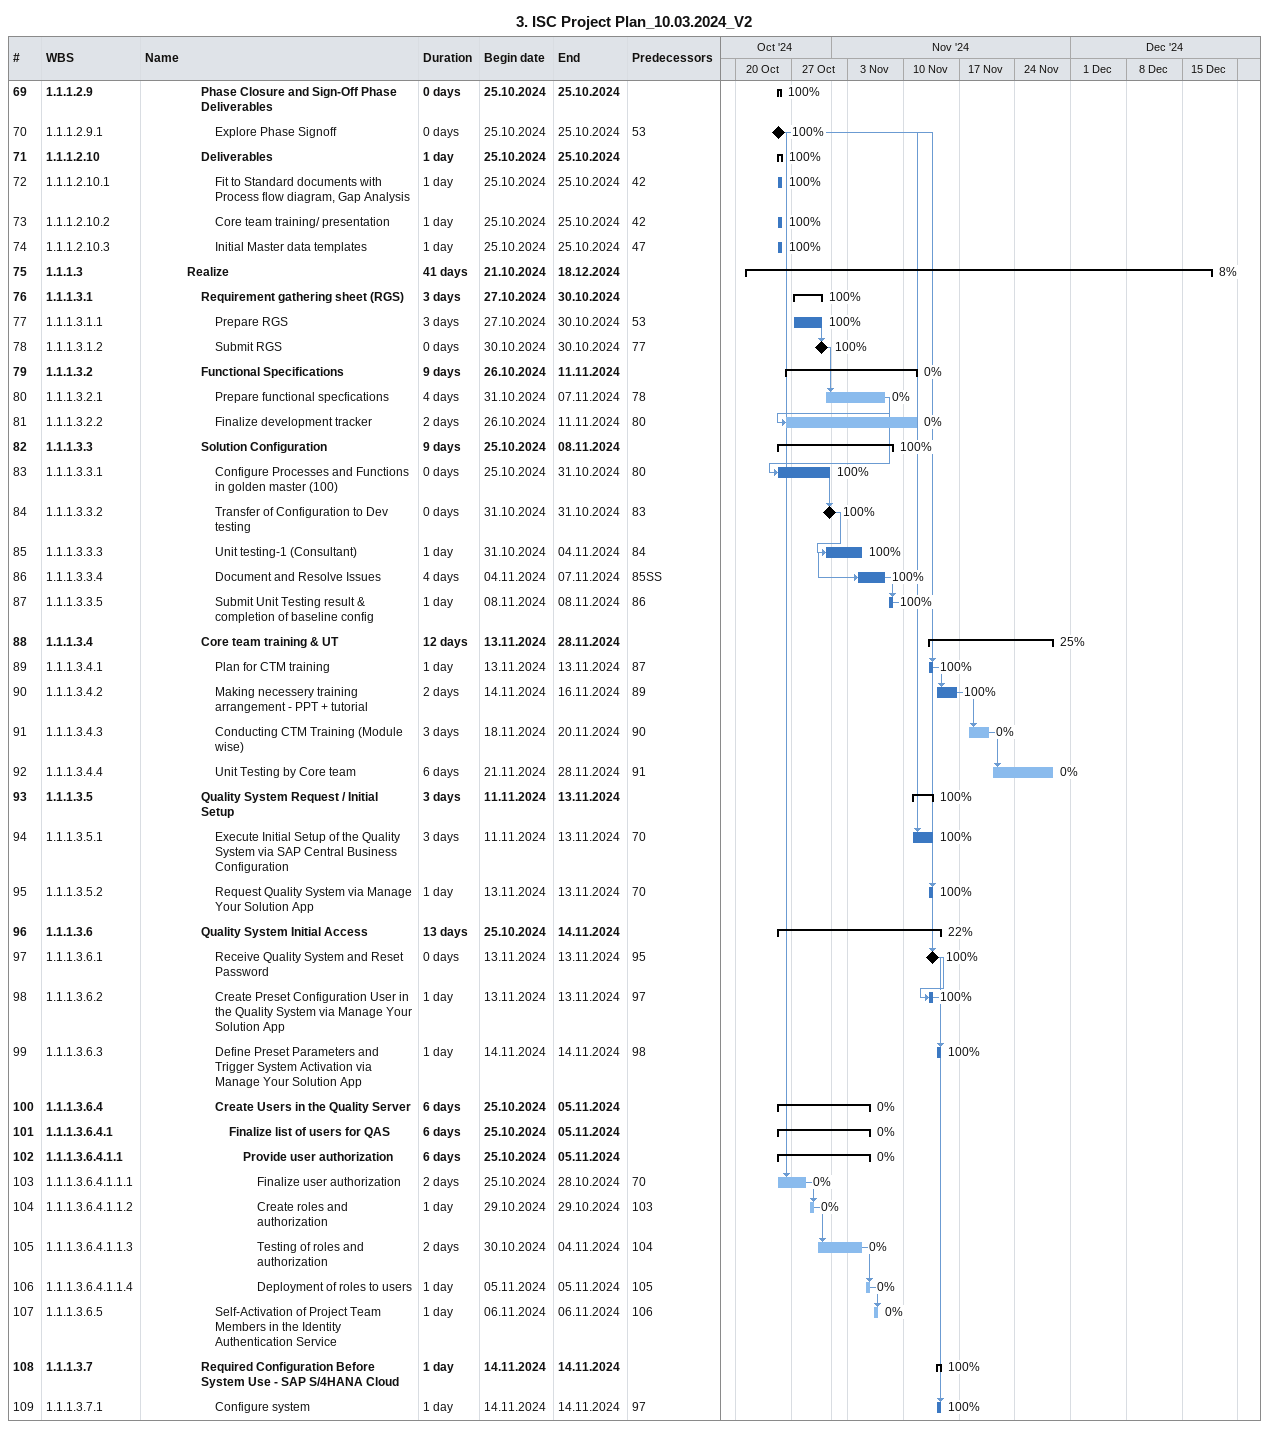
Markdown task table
3. ISC Project Plan_10.03.2024_V2

| ID | WBS | Task | Duration | Start | Finish | Predecessors | % complete |
|---|---|---|---|---|---|---|---|
| 69 | 1.1.1.2.9 | **Phase Closure and Sign-Off Phase Deliverables** | 0d | 2024-10-25 | 2024-10-25 |  | 100 |
| 70 | 1.1.1.2.9.1 | Explore Phase Signoff | 0d | 2024-10-25 | 2024-10-25 | 53 | 100 |
| 71 | 1.1.1.2.10 | **Deliverables** | 1d | 2024-10-25 | 2024-10-25 |  | 100 |
| 72 | 1.1.1.2.10.1 | Fit to Standard documents with Process flow diagram, Gap Analysis | 1d | 2024-10-25 | 2024-10-25 | 42 | 100 |
| 73 | 1.1.1.2.10.2 | Core team training/ presentation | 1d | 2024-10-25 | 2024-10-25 | 42 | 100 |
| 74 | 1.1.1.2.10.3 | Initial Master data templates | 1d | 2024-10-25 | 2024-10-25 | 47 | 100 |
| 75 | 1.1.1.3 | **Realize** | 41d | 2024-10-21 | 2024-12-18 |  | 8 |
| 76 | 1.1.1.3.1 | **Requirement gathering sheet (RGS)** | 3d | 2024-10-27 | 2024-10-30 |  | 100 |
| 77 | 1.1.1.3.1.1 | Prepare RGS | 3d | 2024-10-27 | 2024-10-30 | 53 | 100 |
| 78 | 1.1.1.3.1.2 | Submit RGS | 0d | 2024-10-30 | 2024-10-30 | 77 | 100 |
| 79 | 1.1.1.3.2 | **Functional Specifications** | 9d | 2024-10-26 | 2024-11-11 |  | 0 |
| 80 | 1.1.1.3.2.1 | Prepare functional specfications | 4d | 2024-10-31 | 2024-11-07 | 78 | 0 |
| 81 | 1.1.1.3.2.2 | Finalize development tracker | 2d | 2024-10-26 | 2024-11-11 | 80 | 0 |
| 82 | 1.1.1.3.3 | **Solution Configuration** | 9d | 2024-10-25 | 2024-11-08 |  | 100 |
| 83 | 1.1.1.3.3.1 | Configure Processes and Functions in golden master (100) | 0d | 2024-10-25 | 2024-10-31 | 80 | 100 |
| 84 | 1.1.1.3.3.2 | Transfer of Configuration to Dev testing | 0d | 2024-10-31 | 2024-10-31 | 83 | 100 |
| 85 | 1.1.1.3.3.3 | Unit testing-1 (Consultant) | 1d | 2024-10-31 | 2024-11-04 | 84 | 100 |
| 86 | 1.1.1.3.3.4 | Document and Resolve Issues | 4d | 2024-11-04 | 2024-11-07 | 85SS | 100 |
| 87 | 1.1.1.3.3.5 | Submit Unit Testing result & completion of baseline config | 1d | 2024-11-08 | 2024-11-08 | 86 | 100 |
| 88 | 1.1.1.3.4 | **Core team training & UT** | 12d | 2024-11-13 | 2024-11-28 |  | 25 |
| 89 | 1.1.1.3.4.1 | Plan for CTM training | 1d | 2024-11-13 | 2024-11-13 | 87 | 100 |
| 90 | 1.1.1.3.4.2 | Making necessery training arrangement - PPT + tutorial | 2d | 2024-11-14 | 2024-11-16 | 89 | 100 |
| 91 | 1.1.1.3.4.3 | Conducting CTM Training (Module wise) | 3d | 2024-11-18 | 2024-11-20 | 90 | 0 |
| 92 | 1.1.1.3.4.4 | Unit Testing by Core team | 6d | 2024-11-21 | 2024-11-28 | 91 | 0 |
| 93 | 1.1.1.3.5 | **Quality System Request / Initial Setup** | 3d | 2024-11-11 | 2024-11-13 |  | 100 |
| 94 | 1.1.1.3.5.1 | Execute Initial Setup of the Quality System via SAP Central Business Configuration | 3d | 2024-11-11 | 2024-11-13 | 70 | 100 |
| 95 | 1.1.1.3.5.2 | Request Quality System via Manage Your Solution App | 1d | 2024-11-13 | 2024-11-13 | 70 | 100 |
| 96 | 1.1.1.3.6 | **Quality System Initial Access** | 13d | 2024-10-25 | 2024-11-14 |  | 22 |
| 97 | 1.1.1.3.6.1 | Receive Quality System and Reset Password | 0d | 2024-11-13 | 2024-11-13 | 95 | 100 |
| 98 | 1.1.1.3.6.2 | Create Preset Configuration User in the Quality System via Manage Your Solution App | 1d | 2024-11-13 | 2024-11-13 | 97 | 100 |
| 99 | 1.1.1.3.6.3 | Define Preset Parameters and Trigger System Activation via Manage Your Solution App | 1d | 2024-11-14 | 2024-11-14 | 98 | 100 |
| 100 | 1.1.1.3.6.4 | **Create Users in the Quality Server** | 6d | 2024-10-25 | 2024-11-05 |  | 0 |
| 101 | 1.1.1.3.6.4.1 | **Finalize list of users for QAS** | 6d | 2024-10-25 | 2024-11-05 |  | 0 |
| 102 | 1.1.1.3.6.4.1.1 | **Provide user authorization** | 6d | 2024-10-25 | 2024-11-05 |  | 0 |
| 103 | 1.1.1.3.6.4.1.1.1 | Finalize user authorization | 2d | 2024-10-25 | 2024-10-28 | 70 | 0 |
| 104 | 1.1.1.3.6.4.1.1.2 | Create roles and authorization | 1d | 2024-10-29 | 2024-10-29 | 103 | 0 |
| 105 | 1.1.1.3.6.4.1.1.3 | Testing of roles and authorization | 2d | 2024-10-30 | 2024-11-04 | 104 | 0 |
| 106 | 1.1.1.3.6.4.1.1.4 | Deployment of roles to users | 1d | 2024-11-05 | 2024-11-05 | 105 | 0 |
| 107 | 1.1.1.3.6.5 | Self-Activation of Project Team Members in the Identity Authentication Service | 1d | 2024-11-06 | 2024-11-06 | 106 | 0 |
| 108 | 1.1.1.3.7 | **Required Configuration Before System Use - SAP S/4HANA Cloud** | 1d | 2024-11-14 | 2024-11-14 |  | 100 |
| 109 | 1.1.1.3.7.1 | Configure system | 1d | 2024-11-14 | 2024-11-14 | 97 | 100 |
